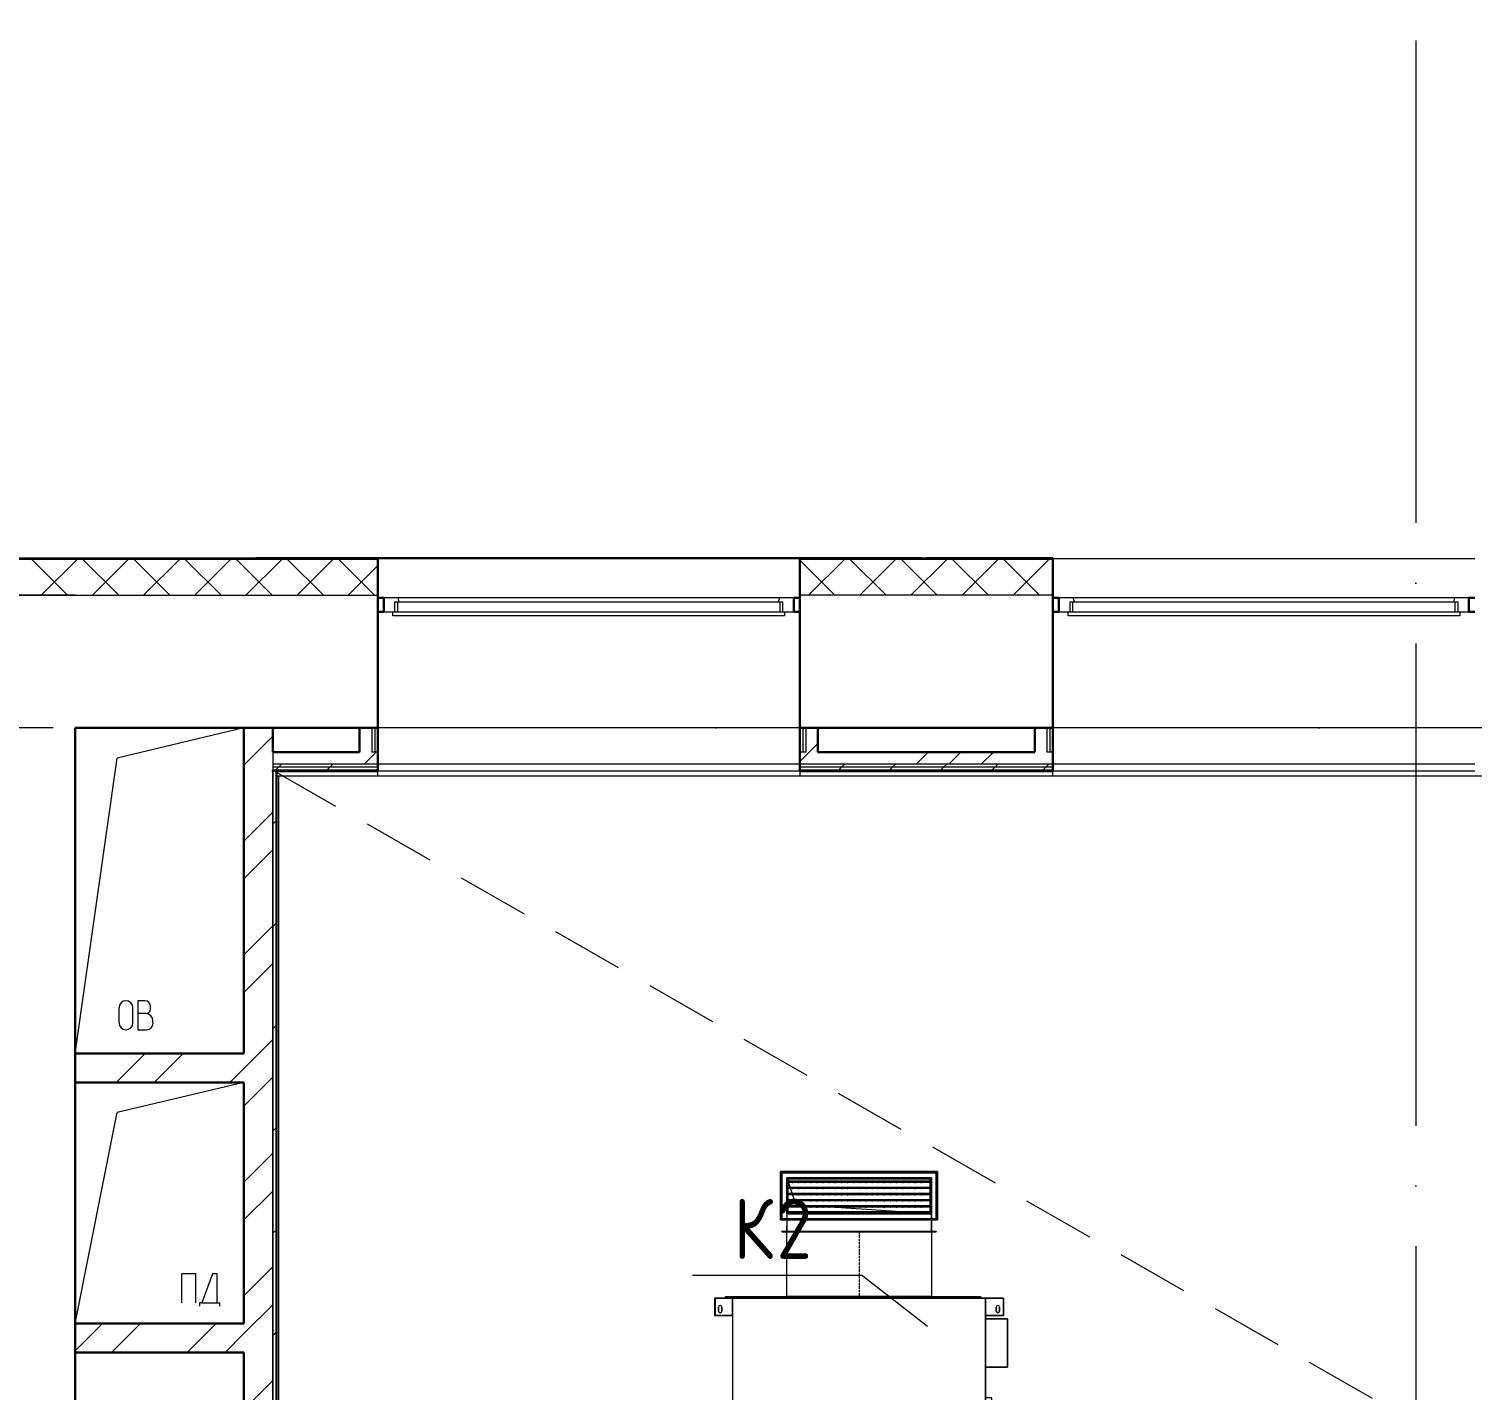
# Model space of a CAD drawing. Header units: millimetres. Extents: x -88595 to 880822, y -1054509 to -148035.
# Drawn here: x 421312 to 427297, y -238598 to -232953 of the extents above; entities that cross this region are included whole.
import ezdxf

# ---------------------------------------------------------------- set-up
doc = ezdxf.new("R2010")
doc.units = ezdxf.units.MM
for name, pattern in [('$7$ADSK_Осевая', [14, 10, -2, 0, -2]), ('ADSK_Линия сетки', [25, 20, -2.5, 0, -2.5]), ('ADSK_Сверху', [4.5, 3, -1.5])]:
    doc.linetypes.add(name, pattern=pattern)
for name, color, linetype, lineweight in [('_ Окна', 7, 'Continuous', 30), ('Воздуховоды', 7, 'Continuous', 18), ('Линии', 7, 'Continuous', 9), ('Марки', 7, 'Continuous', 20), ('Оборудование', 7, 'Continuous', 18), ('Ограждение', 7, 'Continuous', 9), ('Окна', 7, 'Continuous', 9), ('Оси', 7, 'Continuous', 9), ('Стены внутренние', 7, 'Continuous', 18), ('Стены наружные', 7, 'Continuous', 18), ('Стены штриховка', 7, 'Continuous', 9)]:
    doc.layers.add(name, color=color, linetype=linetype, lineweight=lineweight)
doc.styles.add('$5$GOST Common', font='GOST_Common.ttf', dxfattribs={"width": 0.9, "height": 250})

# ---------------------------------------------------------------- blocks, each defined once
blk = doc.blocks.new('$0$ADSK_Канальный блок кондиционера1 - AD242MJERAB-3267365-В_Координация_3 этаж ОВ3')
at = {"layer": 'Оборудование', "color": 150, "true_color": 0x0080ff}
for p, q in [((-599, 0), (-599, -72)), ((-597, 0), (-599, 0)), ((-597, 0), (-599, 0)), ((-599, 0), (-599, -72)), ((-597, 0), (-596, 0)), ((-597, 0), (-525, 0)), ((-597, 0), (-597, -72)), ((-525, 0), (-596, 0)), ((505, 5), (-555, 5)), ((-555, 5), (505, 5)), ((-555, 5), (-555, 0)), ((-555, 5), (-555, 0)), ((505, 0), (-555, 0)), ((-555, 0), (505, 0)), ((525, 0), (-525, 0)), ((-525, 0), (525, 0)), ((-525, 0), (-525, -697)), ((-525, 0), (-525, -697)), ((-525, -72), (-525, 0)), ((-525, 0), (-525, -72)), ((505, 0), (505, 5)), ((505, 5), (505, 0)), ((525, -697), (525, 0)), ((525, 0), (525, -697)), ((525, 0), (597, 0)), ((596, 0), (525, 0)), ((525, -72), (525, 0)), ((525, 0), (525, -72)), ((596, 0), (597, 0)), ((599, 0), (597, 0)), ((599, 0), (597, 0)), ((597, 0), (597, -72)), ((599, -72), (599, 0)), ((599, 0), (599, -72)), ((-583, -54), (-583, -38)), ((-583, -38), (-583, -54)), ((-569, -38), (-569, -54)), ((-569, -54), (-569, -38)), ((569, -38), (569, -54)), ((569, -54), (569, -38)), ((583, -54), (583, -38)), ((583, -38), (583, -54)), ((-599, -72), (-597, -72)), ((-599, -72), (-597, -72)), ((-525, -72), (-597, -72)), ((-596, -72), (-597, -72)), ((-596, -72), (-525, -72)), ((525, -72), (596, -72)), ((597, -72), (525, -72)), ((615, -87), (525, -87)), ((525, -87), (525, -287)), ((525, -287), (525, -87)), ((525, -87), (615, -87)), ((597, -72), (596, -72)), ((597, -72), (599, -72)), ((597, -72), (599, -72)), ((615, -287), (615, -87)), ((615, -87), (615, -287)), ((525, -287), (615, -287)), ((615, -287), (525, -287)), ((550, -414.5), (525, -414.5)), ((525, -414.5), (525, -439.5)), ((525, -414.5), (525, -439.5)), ((550, -439.5), (550, -414.5)), ((550, -439.5), (550, -414.5)), ((525, -439.5), (550, -439.5)), ((582, -506.25), (525, -506.25)), ((525, -506.25), (525, -515.75)), ((525, -506.25), (525, -515.75)), ((525, -515.75), (582, -515.75)), ((582, -515.75), (582, -506.25)), ((582, -515.75), (582, -506.25)), ((582, -573.06), (525, -573.06)), ((525, -573.06), (525, -588.94)), ((525, -573.06), (525, -588.94)), ((525, -588.94), (582, -588.94)), ((582, -588.94), (582, -573.06)), ((582, -588.94), (582, -573.06)), ((-599, -645), (-599, -697)), ((-597, -645), (-599, -645)), ((-597, -645), (-599, -645)), ((-599, -645), (-599, -697)), ((-597, -645), (-596, -645)), ((-597, -645), (-525, -645)), ((-597, -645), (-597, -697)), ((-525, -645), (-596, -645)), ((-525, -645), (-525, -697)), ((-525, -697), (-525, -645)), ((525, -645), (597, -645)), ((596, -645), (525, -645)), ((525, -645), (525, -697)), ((525, -697), (525, -645)), ((596, -645), (597, -645)), ((599, -645), (597, -645)), ((599, -645), (597, -645)), ((597, -645), (597, -697)), ((599, -697), (599, -645)), ((599, -645), (599, -697)), ((-599, -697), (-597, -697)), ((-599, -697), (-597, -697)), ((-525, -697), (-597, -697)), ((-596, -697), (-597, -697)), ((-596, -697), (-525, -697)), ((-583, -679), (-583, -663)), ((-583, -663), (-583, -679)), ((-569, -663), (-569, -679)), ((-569, -679), (-569, -663)), ((505, -697), (-555, -697)), ((-555, -697), (505, -697)), ((-555, -697), (-555, -720)), ((-555, -697), (-555, -720)), ((525, -697), (-525, -697)), ((-525, -697), (525, -697)), ((505, -720), (505, -697)), ((505, -697), (505, -720)), ((525, -697), (596, -697)), ((597, -697), (525, -697)), ((569, -663), (569, -679)), ((569, -679), (569, -663)), ((583, -679), (583, -663)), ((583, -663), (583, -679)), ((597, -697), (596, -697)), ((597, -697), (599, -697)), ((597, -697), (599, -697)), ((505, -720), (-555, -720)), ((-555, -720), (505, -720))]:
    blk.add_line(p, q, dxfattribs=at)
for centre, start, end in [((-576, -38), 360, 180), ((-576, -38), 360, 180), ((-576, -54), 180, 0), ((-576, -54), 180, 360), ((576, -38), 0, 180), ((576, -38), 0, 180), ((576, -54), 180, 360), ((576, -54), 180, 0), ((-576, -663), 0, 180), ((-576, -663), 0, 180), ((576, -663), 0, 180), ((576, -663), 0, 180), ((-576, -679), 180, 0), ((-576, -679), 180, 0), ((576, -679), 180, 0), ((576, -679), 180, 0)]:
    blk.add_arc(centre, 7, start, end, dxfattribs=at)
blk = doc.blocks.new('$0$ADSK_Решетка вентиляционная жалюзийная_Приточная2 - Решетка приточная_Однорядная-4279700-В_Координация_3 этаж ОВ3')
at = {"layer": 'Воздуховоды', "lineweight": 9, "true_color": 0xffffff}
h = blk.add_hatch(dxfattribs=at)
h.set_pattern_fill('FP_29', style=0, pattern_type=2)
h.set_pattern_definition([(180, (7207.025, 25279.722), (3e-15, 25.4), [25.4, 0, 0, 0]), (180, (7207.025, 25284.802), (3e-15, 25.4), [25.4, 0, 0, 0])])
h.paths.add_polyline_path([(7502, 25199.6), (7502, 25339.6), (6912, 25339.6), (6912, 25199.6)])
at = {"layer": 'Воздуховоды', "color": 140, "true_color": 0x1bb3e4}
for p, q in [((6882, 25169.6), (6882, 25369.6)), ((6882, 25369.6), (7532, 25369.6)), ((7532, 25369.6), (6882, 25369.6)), ((6882, 25369.6), (6882, 25169.6)), ((6907, 25194.6), (6907, 25344.6)), ((6907, 25344.6), (7507, 25344.6)), ((7507, 25344.6), (6907, 25344.6)), ((6907, 25344.6), (6907, 25194.6)), ((7502, 25339.6), (6912, 25339.6)), ((6912, 25339.6), (6912, 25199.6)), ((6912, 25199.6), (6912, 25339.6)), ((6912, 25339.6), (7502, 25339.6)), ((6912, 25199.6), (6912, 25339.6)), ((6912, 25339.6), (7502, 25339.6)), ((7502, 25339.6), (6912, 25339.6)), ((6912, 25339.6), (6912, 25199.6)), ((7502, 25199.6), (7502, 25339.6)), ((7502, 25339.6), (7502, 25199.6)), ((7502, 25339.6), (7502, 25199.6)), ((7502, 25199.6), (7502, 25339.6)), ((7507, 25344.6), (7507, 25194.6)), ((7507, 25194.6), (7507, 25344.6)), ((7532, 25369.6), (7532, 25169.6)), ((7532, 25169.6), (7532, 25369.6)), ((6912, 25199.6), (7502, 25199.6)), ((7502, 25199.6), (6912, 25199.6)), ((7502, 25199.6), (6912, 25199.6)), ((6912, 25199.6), (7502, 25199.6)), ((7532, 25169.6), (6882, 25169.6)), ((6882, 25169.6), (7532, 25169.6)), ((7507, 25194.6), (6907, 25194.6)), ((6907, 25194.6), (7507, 25194.6))]:
    blk.add_line(p, q, dxfattribs=at)
blk = doc.blocks.new('$0$ADSK_Отвод_Прямоугольный1 - Стандарт-4055406-В_Координация_3 этаж ОВ3')
at = {"layer": 'Воздуховоды', "color": 140, "true_color": 0x1bb3e4}
for p, q in [((6887, 23876.6), (7527, 23876.6)), ((7527, 23876.6), (6887, 23876.6)), ((6887, 23874.6), (6887, 23876.6)), ((6887, 23876.6), (6887, 23874.6)), ((6887, 23874.6), (7527, 23874.6)), ((7527, 23874.6), (6887, 23874.6)), ((7527, 23821.6), (6887, 23821.6)), ((6887, 23821.6), (6887, 23631.6)), ((6887, 23631.6), (6887, 23821.6)), ((6887, 23821.6), (7527, 23821.6)), ((6907, 23851.6), (6907, 23876.6)), ((6907, 23876.6), (7507, 23876.6)), ((7507, 23876.6), (6907, 23876.6)), ((6907, 23876.6), (6907, 23851.6)), ((6907, 23876.6), (7507, 23876.6)), ((7507, 23876.6), (6907, 23876.6)), ((6907, 23874.6), (6907, 23876.6)), ((6907, 23876.6), (6907, 23874.6)), ((6907, 23874.6), (7507, 23874.6)), ((7507, 23874.6), (6907, 23874.6)), ((6907, 23851.6), (6907, 23801.6)), ((6907, 23651.6), (6907, 23851.6)), ((7507, 23851.6), (7507, 23876.6)), ((7507, 23876.6), (7507, 23851.6)), ((7507, 23876.6), (7507, 23874.6)), ((7507, 23876.6), (7507, 23874.6)), ((7507, 23801.6), (7507, 23851.6)), ((7507, 23651.6), (7507, 23851.6)), ((7527, 23876.6), (7527, 23874.6)), ((7527, 23876.6), (7527, 23874.6)), ((7527, 23631.6), (7527, 23821.6)), ((7527, 23821.6), (7527, 23631.6)), ((6907, 23801.6), (6907, 23651.6)), ((6907, 23801.6), (7507, 23801.6)), ((6907, 23651.6), (6907, 23801.6)), ((6907, 23801.6), (7507, 23801.6)), ((7507, 23801.6), (6907, 23801.6)), ((6907, 23801.6), (6907, 23651.6)), ((7507, 23651.6), (7507, 23801.6)), ((7507, 23801.6), (7507, 23651.6)), ((7507, 23651.6), (7507, 23801.6)), ((6907, 23651.6), (7507, 23651.6)), ((7507, 23651.6), (6907, 23651.6)), ((7507, 23651.6), (6907, 23651.6)), ((6907, 23651.6), (7507, 23651.6)), ((6887, 23631.6), (7527, 23631.6)), ((7527, 23631.6), (6887, 23631.6))]:
    blk.add_line(p, q, dxfattribs=at)
blk = doc.blocks.new('$0$ADSK_M_Оборудование1 - ADSK_Марка_15-3198495-В_Координация_3 этаж ОВ3')
at = {"layer": 'Марки'}
blk.add_line((-3.5, 0), (3.5, 0), dxfattribs=at)
blk = doc.blocks.new('3 этаж')
at = {"lineweight": 18}
for p, q in [((434083.9, 690573.9), (433558.9, 690448.9)), ((433383.9, 689223.9), (433558.9, 690448.9)), ((433673.6, 689442.3), (433643.6, 689442.3)), ((433643.6, 689442.3), (433643.6, 689322.3)), ((433566.1, 689351), (433566.1, 689413.6)), ((433623.5, 689351), (433623.5, 689413.6)), ((433676.9, 689389), (433643.6, 689389)), ((433696.9, 689409), (433696.9, 689419)), ((433643.6, 689322.3), (433680.3, 689322.3)), ((433706.9, 689349), (433706.9, 689359)), ((434083.9, 689103.9), (433558.9, 688978.9)), ((433383.9, 688103.9), (433558.9, 688978.9)), ((433884.5, 688310.3), (433827.1, 688310.3)), ((433827.1, 688190.3), (433827.1, 688310.3)), ((433884.5, 688190.3), (433884.5, 688310.3)), ((433953.3, 688310.3), (433909.6, 688190.3)), ((433973, 688310.3), (433953.3, 688310.3)), ((433973, 688190.3), (433973, 688310.3)), ((433899.6, 688190.3), (433899.6, 688175.3)), ((433909.6, 688190.3), (433899.6, 688190.3)), ((433909.6, 688190.3), (433973, 688190.3)), ((433973, 688190.3), (433983, 688190.3)), ((433983, 688190.3), (433983, 688175.3))]:
    blk.add_line(p, q, dxfattribs=at)
for centre, radius, start, end in [((433594.8, 689413.6), 28.7, 0, 180), ((433673.6, 689419), 23.3, 0, 90), ((433676.9, 689409), 20, 270, 0), ((433676.9, 689359), 30, 0, 90), ((433594.8, 689351), 28.7, 180, 0), ((433680.3, 689349), 26.7, 270, 0)]:
    blk.add_arc(centre, radius, start, end, dxfattribs=at)
at = {"layer": '_ Окна'}
for p, q in [((434663.9, 691113.9), (434638.9, 691113.9)), ((434663.9, 691055.9), (434663.9, 691113.9)), ((436388.9, 691113.9), (436363.9, 691113.9)), ((436363.9, 691113.9), (436363.9, 691055.9)), ((437463.9, 691113.9), (437438.9, 691113.9)), ((437463.9, 691055.9), (437463.9, 691113.9)), ((439188.9, 691113.9), (439163.9, 691113.9)), ((439163.9, 691113.9), (439163.9, 691055.9)), ((434638.9, 691055.9), (434663.9, 691055.9)), ((436363.9, 691055.9), (436388.9, 691055.9)), ((437438.9, 691055.9), (437463.9, 691055.9)), ((439163.9, 691055.9), (439188.9, 691055.9))]:
    blk.add_line(p, q, dxfattribs=at)
at = {"layer": '_ Окна', "lineweight": 18}
for p, q in [((434723.3, 691113.9), (434663.9, 691113.9)), ((434663.9, 691113.9), (434663.9, 691055.9)), ((434727.9, 691096.9), (434723.3, 691113.9)), ((436304.5, 691113.9), (436299.9, 691096.9)), ((436363.9, 691113.9), (436304.5, 691113.9)), ((436363.9, 691055.9), (436363.9, 691113.9)), ((437523.3, 691113.9), (437463.9, 691113.9)), ((437463.9, 691113.9), (437463.9, 691055.9)), ((437527.9, 691096.9), (437523.3, 691113.9)), ((439104.5, 691113.9), (439099.9, 691096.9)), ((439163.9, 691113.9), (439104.5, 691113.9)), ((439163.9, 691055.9), (439163.9, 691113.9)), ((434663.9, 691055.9), (434701.9, 691055.9)), ((434709.9, 691055.9), (434709.9, 691096.9)), ((434709.9, 691096.9), (434721.9, 691096.9)), ((436305.9, 691096.9), (436317.9, 691096.9)), ((436317.9, 691096.9), (436317.9, 691055.9)), ((436325.9, 691055.9), (436363.9, 691055.9)), ((437463.9, 691055.9), (437501.9, 691055.9)), ((437509.9, 691055.9), (437509.9, 691096.9)), ((437509.9, 691096.9), (437521.9, 691096.9)), ((439105.9, 691096.9), (439117.9, 691096.9)), ((439117.9, 691096.9), (439117.9, 691055.9)), ((439125.9, 691055.9), (439163.9, 691055.9))]:
    blk.add_line(p, q, dxfattribs=at)
at = {"layer": 'Линии', "linetype": 'ADSK_Сверху', "ltscale": 100}
blk.add_line((434203.9, 690398.9), (453848.9, 679173.9), dxfattribs=at)
at = {"layer": 'Ограждение'}
for p, q in [((453833.9, 690373.9), (434218.9, 690373.9)), ((434228.9, 686608.9), (434228.9, 690373.9)), ((434638.9, 690373.9), (434638.9, 690393.9)), ((436388.9, 690373.9), (434638.9, 690373.9)), ((436388.9, 690393.9), (436388.9, 690373.9)), ((437438.9, 690373.9), (437438.9, 690393.9)), ((439188.9, 690373.9), (437438.9, 690373.9))]:
    blk.add_line(p, q, dxfattribs=at)
at = {"layer": 'Окна'}
for p, q in [((436304.5, 691113.9), (434723.3, 691113.9)), ((439104.5, 691113.9), (437523.3, 691113.9)), ((434701.9, 691055.9), (436325.9, 691055.9)), ((434701.9, 691038.9), (434701.9, 691055.9)), ((434721.9, 691096.9), (436305.9, 691096.9)), ((434721.9, 691055.9), (434721.9, 691096.9)), ((436305.9, 691096.9), (436305.9, 691055.9)), ((436325.9, 691055.9), (436325.9, 691038.9)), ((437501.9, 691055.9), (439125.9, 691055.9)), ((437501.9, 691038.9), (437501.9, 691055.9)), ((437521.9, 691096.9), (439105.9, 691096.9)), ((437521.9, 691055.9), (437521.9, 691096.9)), ((439105.9, 691096.9), (439105.9, 691055.9)), ((439125.9, 691055.9), (439125.9, 691038.9)), ((436325.9, 691038.9), (434701.9, 691038.9)), ((439125.9, 691038.9), (437501.9, 691038.9))]:
    blk.add_line(p, q, dxfattribs=at)
at = {"layer": 'Оси', "linetype": 'ADSK_Линия сетки', "ltscale": 100}
for p, q in [((438943.9, 695924.5), (438943.9, 631217.7)), ((460793.9, 690573.9), (389071.6, 690573.9))]:
    blk.add_line(p, q, dxfattribs=at)
at = {"layer": 'Стены внутренние', "lineweight": 30}
for p, q in [((432284, 691275.9), (434638.9, 691275.9)), ((434638.9, 690573.9), (434638.9, 691275.9)), ((436388.9, 690573.9), (436388.9, 691275.9)), ((436388.9, 691275.9), (437438.9, 691275.9)), ((437438.9, 690573.9), (437438.9, 691275.9)), ((433383.9, 690573.9), (433383.9, 689223.9)), ((434083.9, 690573.9), (433383.9, 690573.9)), ((434563.9, 690573.9), (434203.9, 690573.9)), ((436463.9, 690573.9), (437363.9, 690573.9)), ((433383.9, 689103.9), (433383.9, 688103.9)), ((433383.9, 687983.9), (433383.9, 686753.9))]:
    blk.add_line(p, q, dxfattribs=at)
at = {"layer": 'Стены внутренние', "linetype": 'Continuous', "lineweight": 9}
for p, q in [((433353, 691123.9), (433203, 691273.9)), ((433243.5, 691123.9), (433393.5, 691273.9)), ((433399.4, 691273.9), (433398.3, 691275.9)), ((433565.2, 691123.9), (433415.2, 691273.9)), ((433455.6, 691123.9), (433605.6, 691273.9)), ((433777.3, 691123.9), (433627.3, 691273.9)), ((433667.8, 691123.9), (433817.8, 691273.9)), ((433989.4, 691123.9), (433839.4, 691273.9)), ((433879.9, 691123.9), (434029.9, 691273.9)), ((434201.5, 691123.9), (434051.5, 691273.9)), ((434092, 691123.9), (434242, 691273.9)), ((434413.7, 691123.9), (434263.7, 691273.9)), ((434304.2, 691123.9), (434454.2, 691273.9)), ((434625.8, 691123.9), (434475.8, 691273.9)), ((434516.3, 691123.9), (434636.9, 691244.5)), ((434572.6, 691273.9), (434572.2, 691274.6)), ((436388.9, 691245.6), (436390.9, 691245.6)), ((436535, 691123.9), (436390.9, 691268)), ((436425.5, 691123.9), (436575.5, 691273.9)), ((436593, 691275.9), (436591.8, 691273.9)), ((436747.1, 691123.9), (436597.1, 691273.9)), ((436637.6, 691123.9), (436787.6, 691273.9)), ((436959.3, 691123.9), (436809.3, 691273.9)), ((436849.7, 691123.9), (436999.7, 691273.9)), ((437171.4, 691123.9), (437021.4, 691273.9)), ((437061.9, 691123.9), (437211.9, 691273.9)), ((437383.5, 691123.9), (437233.5, 691273.9)), ((437270.9, 691273.9), (437269.8, 691275.9)), ((437274, 691123.9), (437424, 691273.9))]:
    blk.add_line(p, q, dxfattribs=at)
at = {"layer": 'Стены внутренние'}
for p, q in [((434638.9, 691275.9), (436388.9, 691275.9)), ((437438.9, 691275.9), (439188.9, 691275.9)), ((427474, 691123.9), (434638.9, 691123.9)), ((433383.9, 691123.9), (432284, 691123.9)), ((437438.9, 691123.9), (436388.9, 691123.9)), ((436388.9, 690573.9), (434638.9, 690573.9)), ((439188.9, 690573.9), (437438.9, 690573.9))]:
    blk.add_line(p, q, dxfattribs=at)
at = {"layer": 'Стены наружные'}
for p, q in [((434133.9, 691280.9), (436896.2, 691280.9)), ((434133.9, 691280.9), (434133.9, 691275.9)), ((436896.2, 691275.9), (436896.2, 691280.9)), ((436913.9, 691280.9), (437438.9, 691280.9)), ((436913.9, 691275.9), (436913.9, 691280.9)), ((437438.9, 691275.9), (437438.9, 691280.9)), ((436388.9, 690423.9), (434638.9, 690423.9)), ((439188.9, 690423.9), (437438.9, 690423.9)), ((436388.9, 690393.9), (434638.9, 690393.9)), ((439188.9, 690393.9), (437438.9, 690393.9))]:
    blk.add_line(p, q, dxfattribs=at)
at = {"layer": 'Стены наружные', "lineweight": 30}
for p, q in [((434083.9, 689223.9), (434083.9, 690573.9)), ((434203.9, 690573.9), (434083.9, 690573.9)), ((434203.9, 690573.9), (434203.9, 690473.9)), ((434563.9, 690473.9), (434563.9, 690573.9)), ((434638.9, 690573.9), (434563.9, 690573.9)), ((434638.9, 690573.9), (434638.9, 690398.9)), ((436388.9, 690398.9), (436388.9, 690573.9)), ((436463.9, 690573.9), (436388.9, 690573.9)), ((436463.9, 690573.9), (436463.9, 690473.9)), ((437363.9, 690473.9), (437363.9, 690573.9)), ((437438.9, 690573.9), (437363.9, 690573.9)), ((437438.9, 690573.9), (437438.9, 690398.9)), ((434563.9, 690473.9), (434203.9, 690473.9)), ((436463.9, 690473.9), (437363.9, 690473.9)), ((434203.9, 690398.9), (434203.9, 690393.9)), ((434203.9, 690393.9), (434203.9, 690398.9)), ((434638.9, 690393.9), (434638.9, 690398.9)), ((436388.9, 690393.9), (436388.9, 690398.9)), ((437438.9, 690393.9), (437438.9, 690398.9)), ((434218.9, 690393.9), (434638.9, 690393.9)), ((434218.9, 690393.9), (434218.9, 686618.9)), ((436388.9, 690393.9), (437438.9, 690393.9)), ((433383.9, 689223.9), (434083.9, 689223.9)), ((433383.9, 689223.9), (433383.9, 689103.9)), ((434083.9, 689103.9), (433383.9, 689103.9)), ((434083.9, 688103.9), (434083.9, 689103.9)), ((433383.9, 688103.9), (434083.9, 688103.9)), ((433383.9, 688103.9), (433383.9, 687983.9)), ((434083.9, 687983.9), (433383.9, 687983.9)), ((434083.9, 686753.9), (434083.9, 687983.9))]:
    blk.add_line(p, q, dxfattribs=at)
at = {"layer": 'Стены наружные', "linetype": 'Continuous', "lineweight": 9}
for p, q in [((434083.9, 690419.2), (434203.9, 690539.2)), ((434582.2, 690423.9), (434632.2, 690473.9)), ((436388.9, 690434), (436428.7, 690473.9)), ((436411.9, 690473.9), (436413.9, 690475.9)), ((436428.7, 690473.9), (436463.9, 690509)), ((436872.2, 690423.9), (436922.2, 690473.9)), ((437007.1, 690423.9), (437057.1, 690473.9)), ((437142, 690423.9), (437192, 690473.9)), ((434215.5, 690398.9), (434228, 690411.4)), ((434228, 690411.4), (434240.5, 690423.9)), ((434422.7, 690393.9), (434427.7, 690398.9)), ((434427.7, 690398.9), (434440.2, 690411.4)), ((434440.2, 690411.4), (434452.7, 690423.9)), ((436544, 690393.9), (436549, 690398.9)), ((436549, 690398.9), (436561.5, 690411.4)), ((436561.5, 690411.4), (436574, 690423.9)), ((436761.1, 690398.9), (436773.6, 690411.4)), ((436773.6, 690411.4), (436786.1, 690423.9)), ((436968.3, 690393.9), (436973.3, 690398.9)), ((436973.3, 690398.9), (436985.8, 690411.4)), ((436985.8, 690411.4), (436998.3, 690423.9)), ((437185.4, 690398.9), (437197.9, 690411.4)), ((437197.9, 690411.4), (437210.4, 690423.9)), ((437392.5, 690393.9), (437397.5, 690398.9)), ((437397.5, 690398.9), (437410, 690411.4)), ((437410, 690411.4), (437422.5, 690423.9)), ((434083.9, 690104.9), (434203.9, 690224.9)), ((434203.9, 690175.1), (434218.9, 690190.1)), ((434083.9, 689947.8), (434203.9, 690067.8)), ((434083.9, 689633.5), (434203.9, 689753.5)), ((434203.9, 689750.8), (434218.9, 689765.8)), ((434083.9, 689476.3), (434203.9, 689596.3)), ((434203.9, 689326.6), (434218.9, 689341.6)), ((434083.9, 689162), (434203.9, 689282)), ((433554.3, 689103.9), (433674.3, 689223.9)), ((433711.4, 689103.9), (433831.4, 689223.9)), ((434025.8, 689103.9), (434083.9, 689162)), ((434083.9, 689004.9), (434203.9, 689124.9)), ((434203.9, 688902.3), (434218.9, 688917.3)), ((434083.9, 688690.5), (434203.9, 688810.5)), ((434083.9, 688533.4), (434203.9, 688653.4)), ((434203.9, 688478), (434218.9, 688493)), ((434083.9, 688219.1), (434203.9, 688339.1)), ((434083.9, 688061.9), (434203.9, 688181.9)), ((433383.9, 687990.5), (433497.2, 688103.9)), ((433534.4, 687983.9), (433654.4, 688103.9)), ((433848.7, 687983.9), (433968.7, 688103.9)), ((434005.8, 687983.9), (434083.9, 688061.9)), ((434203.9, 688053.8), (434218.9, 688068.8)), ((434083.9, 687747.6), (434203.9, 687867.6))]:
    blk.add_line(p, q, dxfattribs=at)
at = {"layer": 'Стены штриховка'}
for p, q in [((432945.9, 691273.9), (434636.9, 691273.9)), ((434636.9, 691273.9), (434636.9, 691199.9)), ((436390.9, 691199.9), (436390.9, 691273.9)), ((436390.9, 691273.9), (437436.9, 691273.9)), ((437436.9, 691273.9), (437436.9, 691199.9)), ((434636.9, 691199.9), (434638.9, 691199.9)), ((436388.9, 691199.9), (436390.9, 691199.9)), ((437436.9, 691199.9), (437438.9, 691199.9)), ((434613.9, 690573.9), (434613.9, 690473.9)), ((434626.4, 690573.9), (434626.4, 690473.9)), ((436401.4, 690573.9), (436401.4, 690473.9)), ((436413.9, 690573.9), (436413.9, 690473.9)), ((437413.9, 690573.9), (437413.9, 690473.9)), ((437426.4, 690573.9), (437426.4, 690473.9)), ((434203.9, 690473.9), (434203.9, 690398.9)), ((434638.9, 690473.9), (434613.9, 690473.9)), ((436413.9, 690473.9), (436388.9, 690473.9)), ((437438.9, 690473.9), (437413.9, 690473.9)), ((434638.9, 690423.9), (434203.9, 690423.9)), ((434638.9, 690411.4), (434203.9, 690411.4)), ((434638.9, 690398.9), (434203.9, 690398.9)), ((434203.9, 690398.9), (434638.9, 690398.9)), ((437438.9, 690423.9), (436388.9, 690423.9)), ((437438.9, 690411.4), (436388.9, 690411.4)), ((437438.9, 690398.9), (436388.9, 690398.9)), ((436388.9, 690398.9), (437438.9, 690398.9)), ((434203.9, 686618.9), (434203.9, 690393.9)), ((434203.9, 690393.9), (434203.9, 686633.9))]:
    blk.add_line(p, q, dxfattribs=at)

msp = doc.modelspace()

# ---------------------------------------------------------------- linework, layer by layer
at = {"layer": 'Воздуховоды', "color": 140, "true_color": 0x1bb3e4}
for p, q in [((425054.3, -237717.1), (424454.3, -237717.1)), ((424454.3, -237717.1), (424454.3, -237867.1)), ((424454.3, -237717.1), (424491.8, -237829.6)), ((425054.3, -237867.1), (425054.3, -237717.1)), ((425054.3, -237867.1), (424491.8, -237829.6)), ((424454.3, -237867.1), (425054.3, -237867.1)), ((425054.3, -237942.1), (424454.3, -237942.1)), ((424454.3, -238210.1), (424454.3, -237942.1)), ((425054.3, -237942.1), (425054.3, -238210.1)), ((425054.3, -238210.1), (424454.3, -238210.1))]:
    msp.add_line(p, q, dxfattribs=at)
at = {"layer": 'Воздуховоды', "color": 140, "linetype": '$7$ADSK_Осевая', "true_color": 0x1bb3e4}
msp.add_line((424754.3, -237942.1), (424754.3, -238210.1), dxfattribs=at)
at = {"layer": 'Марки'}
msp.add_line((425037.5, -238334.4), (424764, -238121.6), dxfattribs=at)

# ---------------------------------------------------------------- block references
at = {"layer": 'Воздуховоды', "color": 140, "true_color": 0x1bb3e4}
msp.add_blockref('$0$ADSK_Решетка вентиляционная жалюзийная_Приточная2 - Решетка приточная_Однорядная-4279700-В_Координация_3 этаж ОВ3', (417547.2, -263061.7), dxfattribs=at)
at = {"layer": 'Воздуховоды', "color": 140, "true_color": 0x1bb3e4, "rotation": 180}
msp.add_blockref('$0$ADSK_Отвод_Прямоугольный1 - Стандарт-4055406-В_Координация_3 этаж ОВ3', (431961.3, -214065.6), dxfattribs=at)
at = {"layer": 'Марки', "xscale": 99.99999999999993, "yscale": 99.99999999999993, "zscale": 99.99999999999993}
msp.add_blockref('$0$ADSK_M_Оборудование1 - ADSK_Марка_15-3198495-В_Координация_3 этаж ОВ3', (424414, -238121.6), dxfattribs=at)
at = {"layer": 'Оборудование', "color": 5, "true_color": 0x0000ff}
msp.add_blockref('3 этаж', (-11880.6, -926425.8), dxfattribs=at)
at = {"layer": 'Оборудование', "color": 150, "true_color": 0x0080ff}
msp.add_blockref('$0$ADSK_Канальный блок кондиционера1 - AD242MJERAB-3267365-В_Координация_3 этаж ОВ3', (424754.3, -238216.1), dxfattribs=at)

# ---------------------------------------------------------------- texts
at = {"layer": 'Марки', "lineweight": 9, "char_height": 250, "attachment_point": 1, "style": '$5$GOST Common'}
for s, insert, width in [('\\fGOST Common|b0|i0|c204|p34|;\\W.9;К', (424233.7, -237803.8), 216.456), ('\\fGOST Common|b0|i0|c204|p34|;\\W.9;2', (424412.3, -237803.8), 194.81)]:
    msp.add_mtext(s, dxfattribs=dict(at, insert=insert, width=width))

doc.saveas('drawing.dxf')
